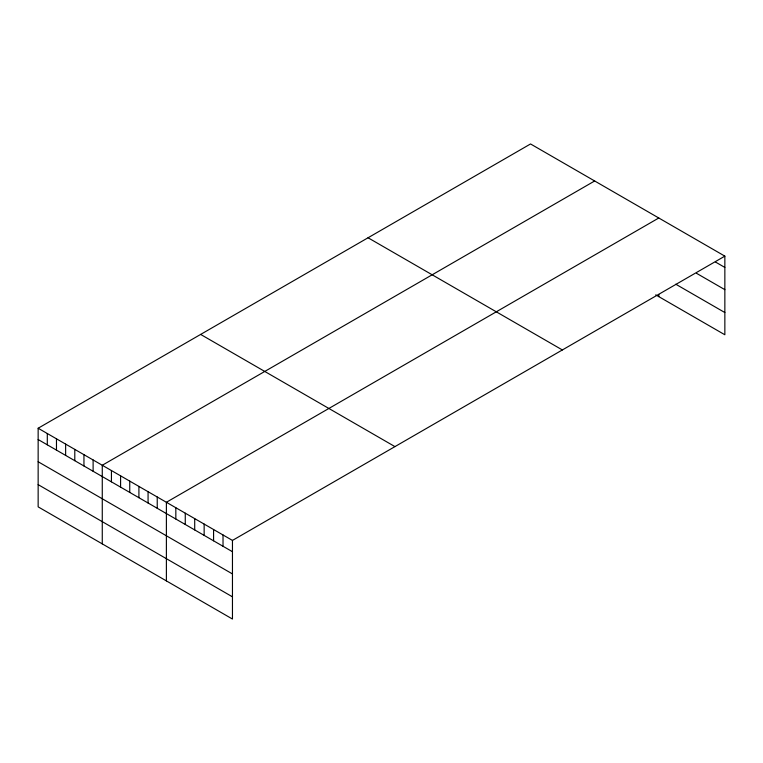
<?xml version="1.0" encoding="UTF-8"?>
<svg xmlns="http://www.w3.org/2000/svg" width="763" height="763" viewBox="0 0 763 763"><rect width="100%" height="100%" fill="white"/><g stroke="black" fill="none" stroke-linecap="round" stroke-linejoin="round"><path stroke-width="1.14" d="M724.85 256.139L232.457 540.423L232.457 619.041L38.15 506.861L38.15 428.234L530.543 143.959L724.85 256.139L724.85 334.766L655.732 294.861M594.663 180.974L102.271 465.258L102.271 543.876M658.784 217.999L166.391 502.273L166.391 580.901M715.408 261.986L724.85 267.431M696.533 273.307L724.85 289.654M675.77 284.208L724.85 312.544M368.052 237.77L562.36 349.95M200.64 334.423L394.948 446.613M38.15 428.234L232.457 540.423M38.15 439.536L232.457 551.716M38.15 461.749L232.457 573.929M38.15 484.639L232.457 596.828M658.784 294.404L658.784 296.616M223.025 534.968L223.025 546.27M213.583 529.522L213.583 540.814M204.15 524.076L204.15 535.368M194.708 518.621L194.708 529.923M185.266 513.175L185.266 524.467M175.833 507.729L175.833 519.021M157.235 496.99L157.235 508.282M148.07 491.696L148.07 502.998M138.914 486.412L138.914 497.705M129.748 481.119L129.748 492.421M120.592 475.835L120.592 487.128M111.436 470.542L111.436 481.844M93.115 459.965L93.115 471.267M83.949 454.681L83.949 465.974M74.793 449.388L74.793 460.69M65.628 444.104L65.628 455.397M56.472 438.811L56.472 450.113M47.306 433.527L47.306 444.819"/></g></svg>
